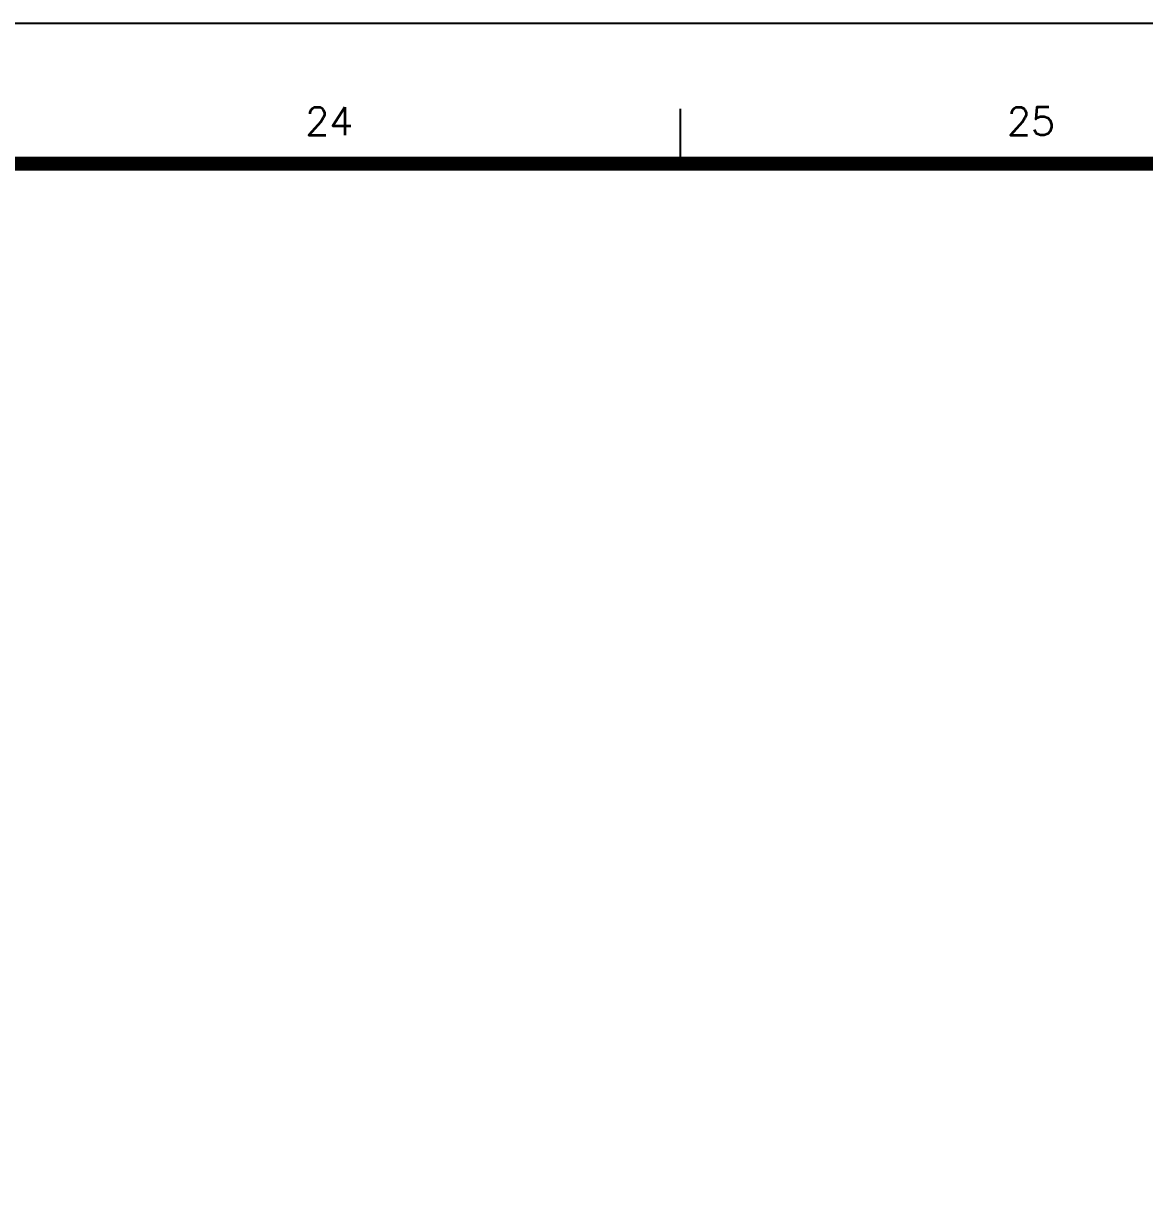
# Model space of a CAD drawing. Header units: inches. Extents: x 0 to 508000, y 0 to 738838.
# Drawn here: x 395120 to 403110, y 274104 to 282438 of the extents above; entities that cross this region are included whole.
import ezdxf
from ezdxf.enums import TextEntityAlignment as Align

# ---------------------------------------------------------------- set-up
doc = ezdxf.new("R2010")
doc.units = ezdxf.units.IN
doc.header["$LTSCALE"] = 1000
doc.header["$MEASUREMENT"] = 0
doc.layers.add('TK', color=7, linetype='Continuous', true_color=0xffffff)
doc.layers.add('ZG-图框层', color=4, linetype='Continuous', true_color=0x00ffff)
doc.styles.add('ISOCP', font='txt.shx', dxfattribs={"height": 0.2, "bigfont": 'gbcbig.shx'})

msp = doc.modelspace()

# ---------------------------------------------------------------- linework, layer by layer
at = {"layer": 'TK', "lineweight": -3}
msp.add_line((399799.9999444485, 281829.7506915331), (399799.9999444485, 281438.4308348894), dxfattribs=at)
at = {"layer": 'ZG-图框层', "lineweight": -3}
msp.add_lwpolyline([(277300.0000128746, 282438.4308348894), (277300.0000128746, 198338.4308348894), (411100.0000128746, 198338.4308348894), (411100.0000128746, 282438.4308348894)], close=True, dxfattribs=at)
at = {"layer": 'ZG-图框层', "lineweight": -3, "const_width": 100}
msp.add_lwpolyline([(279799.9999444485, 199384.0907632113), (279799.9999444485, 281438.4308348894), (410099.9999843836, 281438.4308348894), (410099.9999843836, 199384.0907632113)], close=True, dxfattribs=at)

# ---------------------------------------------------------------- texts
at = {"layer": 'TK', "style": 'ISOCP'}
for s, p in [('24', (397299.9999444485, 281742.2581040859)), ('25', (402299.9999444485, 281742.2581040859))]:
    msp.add_text(s, height=200, dxfattribs=at).set_placement(p, align=Align.MIDDLE_CENTER)

doc.saveas('drawing.dxf')
